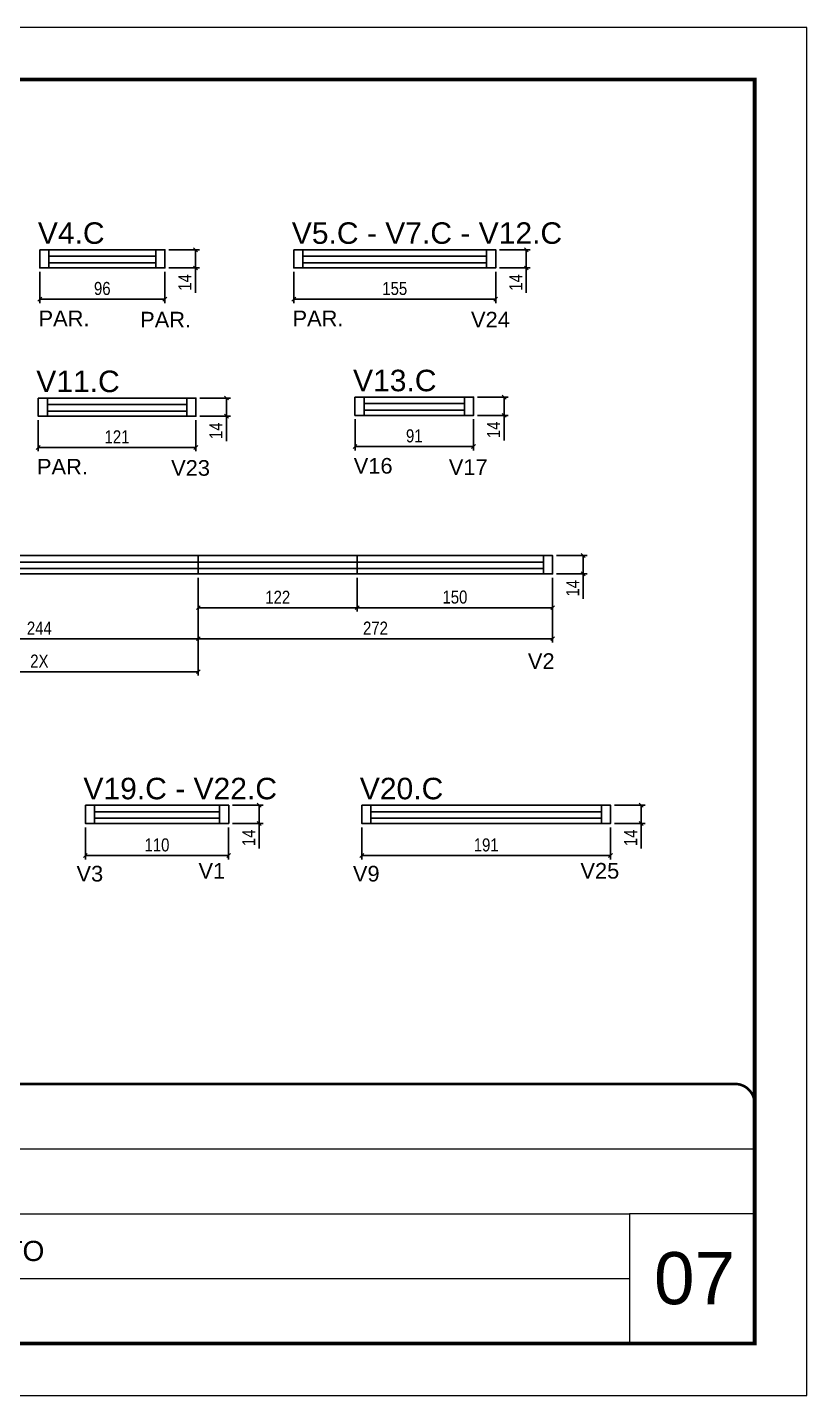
# Model space of a CAD drawing. Extents: x 2489 to 8743, y 745 to 4092.
# Drawn here: x 6560 to 7158, y 1894 to 2944 of the extents above; entities that cross this region are included whole.
import ezdxf

# ---------------------------------------------------------------- set-up
doc = ezdxf.new("R2010")
doc.units = 0
doc.linetypes.add('CONTINUO', pattern=[0])
doc.linetypes.add('DASHED', pattern=[0.75, 0.5, -0.25])
for name, color, linetype in [('5', 5, 'Continuous'), ('COTA', 241, 'Continuous'), ('NOMENCLATURA', 7, 'Continuous'), ('Painéis', 200, 'Continuous'), ('SARR_2.2x7', 40, 'Continuous'), ('SARR_EDITAR', 141, 'Continuous')]:
    doc.layers.add(name, color=color, linetype=linetype)
for name, color, linetype, lineweight in [('CARIMBO', 255, 'Continuous', 9), ('Folhas', 255, 'Continuous', 9), ('SARRAFO DE PRESSAO', 251, 'DASHED', 9)]:
    doc.layers.add(name, color=color, linetype=linetype, lineweight=lineweight)
doc.styles.add('ARIAL', font='arial.ttf')
doc.styles.add('COTA TECNICA', font='techl___.ttf', dxfattribs={"height": 10})
doc.styles.add('COTA TECNICA-50', font='techl___.ttf', dxfattribs={"height": 10})
doc.styles.get("Standard").update_dxf_attribs({"font": 'arial.ttf'})
doc.dimstyles.new('COTA PAINEL-50', dxfattribs={"dimtxt": 10, "dimasz": 3, "dimexe": 3, "dimexo": 3, "dimgap": 3, "dimtad": 1, "dimdec": 1, "dimzin": 12, "dimdsep": 46, "dimtxsty": 'COTA TECNICA-50', "dimblk1": 'OBLIQUE', "dimblk2": 'OBLIQUE', "dimsah": 1, "dimcen": 0.9, "dimclrd": 4, "dimclre": 4, "dimclrt": 240, "dimadec": 1, "dimazin": 3, "dimtfac": 1, "dimtdec": 1, "dimtmove": 0, "dimatfit": 3, "dimfxl": 1, "dimtolj": 1, "dimtzin": 12, "dimarcsym": 0})
doc.dimstyles.new('PAINEL', dxfattribs={"dimtxt": 10, "dimasz": 3, "dimexe": 3, "dimexo": 3, "dimgap": 3, "dimtad": 1, "dimdec": 1, "dimzin": 12, "dimdsep": 46, "dimtxsty": 'COTA TECNICA', "dimblk1": 'OBLIQUE', "dimblk2": 'OBLIQUE', "dimsah": 1, "dimcen": 0.9, "dimclrd": 4, "dimclre": 4, "dimclrt": 240, "dimadec": 1, "dimazin": 3, "dimtfac": 1, "dimtdec": 1, "dimtmove": 0, "dimatfit": 3, "dimfxl": 1, "dimtolj": 1, "dimtzin": 12, "dimarcsym": 0})

# ---------------------------------------------------------------- blocks, each defined once
blk = doc.blocks.new('9999999999')
at = {"color": 30, "linetype": 'CONTINUO'}
for p, q in [((98564.6, 34379.6), (99584, 34379.6)), ((98564.6, 34329.8), (99488, 34329.8)), ((99584, 34329.8), (99488, 34329.8)), ((99488, 34329.8), (99488, 34230.2)), ((98564.6, 34280), (99488, 34280))]:
    blk.add_line(p, q, dxfattribs=at)
at = {"color": 30, "linetype": 'CONTINUO', "const_width": 2}
blk.add_lwpolyline([(99584, 34230.2), (99584, 34414.4, 0.414214), (99569, 34429.4), (98229, 34429.4, 0.414214), (98214, 34414.4), (98214, 34245.2, 0.414214), (98229, 34230.2), (99584, 34230.2)], format="xyb", dxfattribs=at)
at = {"layer": 'Folhas'}
blk.add_lwpolyline([(98139, 34190.2), (99624, 34190.2), (99624, 35240.2), (98139, 35240.2)], close=True, dxfattribs=at)
at = {"layer": 'Folhas', "color": 30, "const_width": 3}
blk.add_lwpolyline([(98214, 34230.2), (99584, 34230.2), (99584, 35200.2), (98214, 35200.2)], close=True, dxfattribs=at)
at = {"color": 7, "linetype": 'Continuous', "ltscale": 5, "style": 'ARIAL'}
blk.add_text('3° E 8° PAVIMENTO', height=15.483, dxfattribs=at).set_placement((98837.7, 34293.5))
blk = doc.blocks.new('_Oblique')
at = {"color": 0, "linetype": 'ByBlock', "lineweight": -2}
blk.add_line((-0.5, -0.5), (0.5, 0.5), dxfattribs=at)
blk = doc.blocks.new('*D188')
at = {"layer": 'COTA', "color": 4, "linetype": 'ByBlock', "lineweight": -2, "transparency": 16777216}
for p, q in [((6569.3, 2755.9), (6569.3, 2732)), ((6665.3, 2755.9), (6665.3, 2732)), ((6569.3, 2735), (6665.3, 2735))]:
    blk.add_line(p, q, dxfattribs=at)
at = {"layer": 'Defpoints', "color": 0, "linetype": 'ByBlock', "transparency": 16777216}
for p in [(6569.3, 2758.9), (6665.3, 2758.9), (6665.3, 2735)]:
    blk.add_point(p, dxfattribs=at)
at = {"layer": 'COTA', "color": 4, "linetype": 'ByBlock', "lineweight": -2, "transparency": 16777216, "xscale": 3, "yscale": 3, "zscale": 3, "rotation": 180}
blk.add_blockref('_Oblique', (6569.3, 2735), dxfattribs=at)
at = {"layer": 'COTA', "color": 4, "linetype": 'ByBlock', "lineweight": -2, "transparency": 16777216, "xscale": 3, "yscale": 3, "zscale": 3}
blk.add_blockref('_Oblique', (6665.3, 2735), dxfattribs=at)
at = {"layer": 'COTA', "color": 240, "linetype": 'ByBlock', "transparency": 16777216, "insert": (6617.3, 2743.1), "char_height": 10, "attachment_point": 5, "style": 'COTA TECNICA-50'}
blk.add_mtext('\\A1;96', dxfattribs=at)
blk = doc.blocks.new('*D189')
at = {"layer": 'COTA', "color": 4, "lineweight": -2, "transparency": 16777216}
for p, q in [((6668.3, 2772.9), (6691.8, 2772.9)), ((6688.8, 2772.9), (6688.8, 2758.9)), ((6668.3, 2758.9), (6691.8, 2758.9)), ((6688.8, 2758.9), (6688.8, 2739.8))]:
    blk.add_line(p, q, dxfattribs=at)
at = {"layer": 'Defpoints', "color": 0, "transparency": 16777216}
for p in [(6665.3, 2772.9), (6665.3, 2758.9), (6688.8, 2758.9)]:
    blk.add_point(p, dxfattribs=at)
at = {"layer": 'COTA', "color": 4, "lineweight": -2, "transparency": 16777216, "xscale": 3, "yscale": 3, "zscale": 3}
for p, rotation in [((6688.8, 2772.9), 90), ((6688.8, 2758.9), 270)]:
    blk.add_blockref('_Oblique', p, dxfattribs=dict(at, rotation=rotation))
at = {"layer": 'COTA', "color": 240, "transparency": 16777216, "insert": (6680.7, 2747.8), "char_height": 10, "attachment_point": 5, "rotation": 90, "style": 'COTA TECNICA'}
blk.add_mtext('\\A1;14', dxfattribs=at)
blk = doc.blocks.new('*D190')
at = {"layer": 'COTA', "color": 4, "linetype": 'ByBlock', "lineweight": -2, "transparency": 16777216}
for p, q in [((6764.3, 2755.9), (6764.3, 2732)), ((6919.3, 2755.9), (6919.3, 2732)), ((6764.3, 2735), (6919.3, 2735))]:
    blk.add_line(p, q, dxfattribs=at)
at = {"layer": 'Defpoints', "color": 0, "linetype": 'ByBlock', "transparency": 16777216}
for p in [(6764.3, 2758.9), (6919.3, 2758.9), (6919.3, 2735)]:
    blk.add_point(p, dxfattribs=at)
at = {"layer": 'COTA', "color": 4, "linetype": 'ByBlock', "lineweight": -2, "transparency": 16777216, "xscale": 3, "yscale": 3, "zscale": 3, "rotation": 180}
blk.add_blockref('_Oblique', (6764.3, 2735), dxfattribs=at)
at = {"layer": 'COTA', "color": 4, "linetype": 'ByBlock', "lineweight": -2, "transparency": 16777216, "xscale": 3, "yscale": 3, "zscale": 3}
blk.add_blockref('_Oblique', (6919.3, 2735), dxfattribs=at)
at = {"layer": 'COTA', "color": 240, "linetype": 'ByBlock', "transparency": 16777216, "insert": (6841.8, 2743.1), "char_height": 10, "attachment_point": 5, "style": 'COTA TECNICA-50'}
blk.add_mtext('\\A1;155', dxfattribs=at)
blk = doc.blocks.new('*D191')
at = {"layer": 'COTA', "color": 4, "lineweight": -2, "transparency": 16777216}
for p, q in [((6922.3, 2772.9), (6945.8, 2772.9)), ((6942.8, 2772.9), (6942.8, 2758.9)), ((6922.3, 2758.9), (6945.8, 2758.9)), ((6942.8, 2758.9), (6942.8, 2739.8))]:
    blk.add_line(p, q, dxfattribs=at)
at = {"layer": 'Defpoints', "color": 0, "transparency": 16777216}
for p in [(6919.3, 2772.9), (6919.3, 2758.9), (6942.8, 2758.9)]:
    blk.add_point(p, dxfattribs=at)
at = {"layer": 'COTA', "color": 4, "lineweight": -2, "transparency": 16777216, "xscale": 3, "yscale": 3, "zscale": 3}
for p, rotation in [((6942.8, 2772.9), 90), ((6942.8, 2758.9), 270)]:
    blk.add_blockref('_Oblique', p, dxfattribs=dict(at, rotation=rotation))
at = {"layer": 'COTA', "color": 240, "transparency": 16777216, "insert": (6934.7, 2747.8), "char_height": 10, "attachment_point": 5, "rotation": 90, "style": 'COTA TECNICA'}
blk.add_mtext('\\A1;14', dxfattribs=at)
blk = doc.blocks.new('*D194')
at = {"layer": 'COTA', "color": 4, "linetype": 'ByBlock', "lineweight": -2, "transparency": 16777216}
for p, q in [((6568.1, 2642.1), (6568.1, 2618.2)), ((6689.1, 2642.1), (6689.1, 2618.2)), ((6568.1, 2621.2), (6689.1, 2621.2))]:
    blk.add_line(p, q, dxfattribs=at)
at = {"layer": 'Defpoints', "color": 0, "linetype": 'ByBlock', "transparency": 16777216}
for p in [(6568.1, 2645.1), (6689.1, 2645.1), (6689.1, 2621.2)]:
    blk.add_point(p, dxfattribs=at)
at = {"layer": 'COTA', "color": 4, "linetype": 'ByBlock', "lineweight": -2, "transparency": 16777216, "xscale": 3, "yscale": 3, "zscale": 3, "rotation": 180}
blk.add_blockref('_Oblique', (6568.1, 2621.2), dxfattribs=at)
at = {"layer": 'COTA', "color": 4, "linetype": 'ByBlock', "lineweight": -2, "transparency": 16777216, "xscale": 3, "yscale": 3, "zscale": 3}
blk.add_blockref('_Oblique', (6689.1, 2621.2), dxfattribs=at)
at = {"layer": 'COTA', "color": 240, "linetype": 'ByBlock', "transparency": 16777216, "insert": (6628.6, 2629.3), "char_height": 10, "attachment_point": 5, "style": 'COTA TECNICA-50'}
blk.add_mtext('\\A1;121', dxfattribs=at)
blk = doc.blocks.new('*D195')
at = {"layer": 'COTA', "color": 4, "lineweight": -2, "transparency": 16777216}
for p, q in [((6692.1, 2659.1), (6715.6, 2659.1)), ((6712.6, 2659.1), (6712.6, 2645.1)), ((6692.1, 2645.1), (6715.6, 2645.1)), ((6712.6, 2645.1), (6712.6, 2626))]:
    blk.add_line(p, q, dxfattribs=at)
at = {"layer": 'Defpoints', "color": 0, "transparency": 16777216}
for p in [(6689.1, 2659.1), (6689.1, 2645.1), (6712.6, 2645.1)]:
    blk.add_point(p, dxfattribs=at)
at = {"layer": 'COTA', "color": 4, "lineweight": -2, "transparency": 16777216, "xscale": 3, "yscale": 3, "zscale": 3}
for p, rotation in [((6712.6, 2659.1), 90), ((6712.6, 2645.1), 270)]:
    blk.add_blockref('_Oblique', p, dxfattribs=dict(at, rotation=rotation))
at = {"layer": 'COTA', "color": 240, "transparency": 16777216, "insert": (6704.5, 2634), "char_height": 10, "attachment_point": 5, "rotation": 90, "style": 'COTA TECNICA'}
blk.add_mtext('\\A1;14', dxfattribs=at)
blk = doc.blocks.new('*D198')
at = {"layer": 'COTA', "color": 4, "linetype": 'ByBlock', "lineweight": -2, "transparency": 16777216}
for p, q in [((6811.3, 2642.8), (6811.3, 2618.9)), ((6902.3, 2642.8), (6902.3, 2618.9)), ((6811.3, 2621.9), (6902.3, 2621.9))]:
    blk.add_line(p, q, dxfattribs=at)
at = {"layer": 'Defpoints', "color": 0, "linetype": 'ByBlock', "transparency": 16777216}
for p in [(6811.3, 2645.8), (6902.3, 2645.8), (6902.3, 2621.9)]:
    blk.add_point(p, dxfattribs=at)
at = {"layer": 'COTA', "color": 4, "linetype": 'ByBlock', "lineweight": -2, "transparency": 16777216, "xscale": 3, "yscale": 3, "zscale": 3, "rotation": 180}
blk.add_blockref('_Oblique', (6811.3, 2621.9), dxfattribs=at)
at = {"layer": 'COTA', "color": 4, "linetype": 'ByBlock', "lineweight": -2, "transparency": 16777216, "xscale": 3, "yscale": 3, "zscale": 3}
blk.add_blockref('_Oblique', (6902.3, 2621.9), dxfattribs=at)
at = {"layer": 'COTA', "color": 240, "linetype": 'ByBlock', "transparency": 16777216, "insert": (6856.8, 2630), "char_height": 10, "attachment_point": 5, "style": 'COTA TECNICA-50'}
blk.add_mtext('\\A1;91', dxfattribs=at)
blk = doc.blocks.new('*D199')
at = {"layer": 'COTA', "color": 4, "lineweight": -2, "transparency": 16777216}
for p, q in [((6905.3, 2659.8), (6928.8, 2659.8)), ((6925.8, 2659.8), (6925.8, 2645.8)), ((6905.3, 2645.8), (6928.8, 2645.8)), ((6925.8, 2645.8), (6925.8, 2626.6))]:
    blk.add_line(p, q, dxfattribs=at)
at = {"layer": 'Defpoints', "color": 0, "transparency": 16777216}
for p in [(6902.3, 2659.8), (6902.3, 2645.8), (6925.8, 2645.8)]:
    blk.add_point(p, dxfattribs=at)
at = {"layer": 'COTA', "color": 4, "lineweight": -2, "transparency": 16777216, "xscale": 3, "yscale": 3, "zscale": 3}
for p, rotation in [((6925.8, 2659.8), 90), ((6925.8, 2645.8), 270)]:
    blk.add_blockref('_Oblique', p, dxfattribs=dict(at, rotation=rotation))
at = {"layer": 'COTA', "color": 240, "transparency": 16777216, "insert": (6917.7, 2634.7), "char_height": 10, "attachment_point": 5, "rotation": 90, "style": 'COTA TECNICA'}
blk.add_mtext('\\A1;14', dxfattribs=at)
blk = doc.blocks.new('*D114')
at = {"layer": 'COTA', "color": 4, "lineweight": -2, "transparency": 16777216}
for p, q in [((6966, 2538.2), (6989.5, 2538.2)), ((6986.5, 2538.2), (6986.5, 2524.2)), ((6966, 2524.2), (6989.5, 2524.2)), ((6986.5, 2524.2), (6986.5, 2505))]:
    blk.add_line(p, q, dxfattribs=at)
at = {"layer": 'Defpoints', "color": 0, "transparency": 16777216}
for p in [(6963, 2538.2), (6963, 2524.2), (6986.5, 2524.2)]:
    blk.add_point(p, dxfattribs=at)
at = {"layer": 'COTA', "color": 4, "lineweight": -2, "transparency": 16777216, "xscale": 3, "yscale": 3, "zscale": 3}
for p, rotation in [((6986.5, 2538.2), 90), ((6986.5, 2524.2), 270)]:
    blk.add_blockref('_Oblique', p, dxfattribs=dict(at, rotation=rotation))
at = {"layer": 'COTA', "color": 240, "transparency": 16777216, "insert": (6978.4, 2513.1), "char_height": 10, "attachment_point": 5, "rotation": 90, "style": 'COTA TECNICA'}
blk.add_mtext('\\A1;14', dxfattribs=at)
blk = doc.blocks.new('*D17')
at = {"layer": 'Defpoints', "color": 0, "transparency": 16777216}
for p in [(6691, 2524.2), (6963, 2524.2), (6963, 2474.4)]:
    blk.add_point(p, dxfattribs=at)
at = {"layer": 'Painéis', "color": 4, "lineweight": -2, "transparency": 16777216}
for p, q in [((6691, 2521.2), (6691, 2471.4)), ((6963, 2521.2), (6963, 2471.4)), ((6691, 2474.4), (6963, 2474.4))]:
    blk.add_line(p, q, dxfattribs=at)
at = {"layer": 'Painéis', "color": 4, "lineweight": -2, "transparency": 16777216, "xscale": 3, "yscale": 3, "zscale": 3, "rotation": 180}
blk.add_blockref('_Oblique', (6691, 2474.4), dxfattribs=at)
at = {"layer": 'Painéis', "color": 4, "lineweight": -2, "transparency": 16777216, "xscale": 3, "yscale": 3, "zscale": 3}
blk.add_blockref('_Oblique', (6963, 2474.4), dxfattribs=at)
at = {"layer": 'Painéis', "color": 240, "transparency": 16777216, "insert": (6827, 2482.5), "char_height": 10, "attachment_point": 5, "style": 'COTA TECNICA'}
blk.add_mtext('\\A1;272', dxfattribs=at)
blk = doc.blocks.new('*D115')
at = {"layer": 'Defpoints', "color": 0, "transparency": 16777216}
for p in [(6447, 2524.2), (6691, 2524.2), (6691, 2474.4)]:
    blk.add_point(p, dxfattribs=at)
at = {"layer": 'Painéis', "color": 4, "lineweight": -2, "transparency": 16777216}
for p, q in [((6447, 2521.2), (6447, 2471.4)), ((6691, 2521.2), (6691, 2471.4)), ((6447, 2474.4), (6691, 2474.4))]:
    blk.add_line(p, q, dxfattribs=at)
at = {"layer": 'Painéis', "color": 4, "lineweight": -2, "transparency": 16777216, "xscale": 3, "yscale": 3, "zscale": 3, "rotation": 180}
blk.add_blockref('_Oblique', (6447, 2474.4), dxfattribs=at)
at = {"layer": 'Painéis', "color": 4, "lineweight": -2, "transparency": 16777216, "xscale": 3, "yscale": 3, "zscale": 3}
blk.add_blockref('_Oblique', (6691, 2474.4), dxfattribs=at)
at = {"layer": 'Painéis', "color": 240, "transparency": 16777216, "insert": (6569, 2482.5), "char_height": 10, "attachment_point": 5, "style": 'COTA TECNICA'}
blk.add_mtext('\\A1;244', dxfattribs=at)
blk = doc.blocks.new('*D18')
at = {"layer": 'Defpoints', "color": 0, "transparency": 16777216}
for p in [(6691, 2524.2), (6813, 2524.2), (6813, 2498.2)]:
    blk.add_point(p, dxfattribs=at)
at = {"layer": 'Painéis', "color": 4, "lineweight": -2, "transparency": 16777216}
for p, q in [((6691, 2521.2), (6691, 2495.2)), ((6813, 2521.2), (6813, 2495.2)), ((6691, 2498.2), (6813, 2498.2))]:
    blk.add_line(p, q, dxfattribs=at)
at = {"layer": 'Painéis', "color": 4, "lineweight": -2, "transparency": 16777216, "xscale": 3, "yscale": 3, "zscale": 3, "rotation": 180}
blk.add_blockref('_Oblique', (6691, 2498.2), dxfattribs=at)
at = {"layer": 'Painéis', "color": 4, "lineweight": -2, "transparency": 16777216, "xscale": 3, "yscale": 3, "zscale": 3}
blk.add_blockref('_Oblique', (6813, 2498.2), dxfattribs=at)
at = {"layer": 'Painéis', "color": 240, "transparency": 16777216, "insert": (6752, 2506.2), "char_height": 10, "attachment_point": 5, "style": 'COTA TECNICA'}
blk.add_mtext('\\A1;122', dxfattribs=at)
blk = doc.blocks.new('*D19')
at = {"layer": 'Defpoints', "color": 0, "transparency": 16777216}
for p in [(6813, 2524.2), (6963, 2524.2), (6963, 2498.2)]:
    blk.add_point(p, dxfattribs=at)
at = {"layer": 'Painéis', "color": 4, "lineweight": -2, "transparency": 16777216}
for p, q in [((6813, 2521.2), (6813, 2495.2)), ((6963, 2521.2), (6963, 2495.2)), ((6813, 2498.2), (6963, 2498.2))]:
    blk.add_line(p, q, dxfattribs=at)
at = {"layer": 'Painéis', "color": 4, "lineweight": -2, "transparency": 16777216, "xscale": 3, "yscale": 3, "zscale": 3, "rotation": 180}
blk.add_blockref('_Oblique', (6813, 2498.2), dxfattribs=at)
at = {"layer": 'Painéis', "color": 4, "lineweight": -2, "transparency": 16777216, "xscale": 3, "yscale": 3, "zscale": 3}
blk.add_blockref('_Oblique', (6963, 2498.2), dxfattribs=at)
at = {"layer": 'Painéis', "color": 240, "transparency": 16777216, "insert": (6888, 2506.3), "char_height": 10, "attachment_point": 5, "style": 'COTA TECNICA'}
blk.add_mtext('\\A1;150', dxfattribs=at)
blk = doc.blocks.new('*D116')
at = {"layer": 'Defpoints', "color": 0, "transparency": 16777216}
for p in [(6447, 2524.2), (6691, 2524.2), (6691, 2449.1)]:
    blk.add_point(p, dxfattribs=at)
at = {"layer": 'Painéis', "color": 4, "lineweight": -2, "transparency": 16777216}
for p, q in [((6447, 2521.2), (6447, 2446.1)), ((6691, 2521.2), (6691, 2446.1)), ((6447, 2449.1), (6691, 2449.1))]:
    blk.add_line(p, q, dxfattribs=at)
at = {"layer": 'Painéis', "color": 4, "lineweight": -2, "transparency": 16777216, "xscale": 3, "yscale": 3, "zscale": 3, "rotation": 180}
blk.add_blockref('_Oblique', (6447, 2449.1), dxfattribs=at)
at = {"layer": 'Painéis', "color": 4, "lineweight": -2, "transparency": 16777216, "xscale": 3, "yscale": 3, "zscale": 3}
blk.add_blockref('_Oblique', (6691, 2449.1), dxfattribs=at)
at = {"layer": 'Painéis', "color": 240, "transparency": 16777216, "insert": (6569, 2457.2), "char_height": 10, "attachment_point": 5, "style": 'COTA TECNICA'}
blk.add_mtext('\\A1;2X', dxfattribs=at)
blk = doc.blocks.new('*D123')
at = {"layer": 'COTA', "color": 4, "lineweight": -2, "transparency": 16777216}
for p, q in [((6717.3, 2346.6), (6740.8, 2346.6)), ((6737.8, 2346.6), (6737.8, 2332.6)), ((6717.3, 2332.6), (6740.8, 2332.6)), ((6737.8, 2332.6), (6737.8, 2313.5))]:
    blk.add_line(p, q, dxfattribs=at)
at = {"layer": 'Defpoints', "color": 0, "transparency": 16777216}
for p in [(6714.3, 2346.6), (6714.3, 2332.6), (6737.8, 2332.6)]:
    blk.add_point(p, dxfattribs=at)
at = {"layer": 'COTA', "color": 4, "lineweight": -2, "transparency": 16777216, "xscale": 3, "yscale": 3, "zscale": 3}
for p, rotation in [((6737.8, 2346.6), 90), ((6737.8, 2332.6), 270)]:
    blk.add_blockref('_Oblique', p, dxfattribs=dict(at, rotation=rotation))
at = {"layer": 'COTA', "color": 240, "transparency": 16777216, "insert": (6729.7, 2321.6), "char_height": 10, "attachment_point": 5, "rotation": 90, "style": 'COTA TECNICA'}
blk.add_mtext('\\A1;14', dxfattribs=at)
blk = doc.blocks.new('*D24')
at = {"layer": 'Defpoints', "color": 0, "transparency": 16777216}
for p in [(6604.3, 2332.6), (6714.3, 2332.6), (6714.3, 2308)]:
    blk.add_point(p, dxfattribs=at)
at = {"layer": 'Painéis', "color": 4, "lineweight": -2, "transparency": 16777216}
for p, q in [((6604.3, 2329.6), (6604.3, 2305)), ((6714.3, 2329.6), (6714.3, 2305)), ((6604.3, 2308), (6714.3, 2308))]:
    blk.add_line(p, q, dxfattribs=at)
at = {"layer": 'Painéis', "color": 4, "lineweight": -2, "transparency": 16777216, "xscale": 3, "yscale": 3, "zscale": 3, "rotation": 180}
blk.add_blockref('_Oblique', (6604.3, 2308), dxfattribs=at)
at = {"layer": 'Painéis', "color": 4, "lineweight": -2, "transparency": 16777216, "xscale": 3, "yscale": 3, "zscale": 3}
blk.add_blockref('_Oblique', (6714.3, 2308), dxfattribs=at)
at = {"layer": 'Painéis', "color": 240, "transparency": 16777216, "insert": (6659.3, 2316.1), "char_height": 10, "attachment_point": 5, "style": 'COTA TECNICA'}
blk.add_mtext('\\A1;110', dxfattribs=at)
blk = doc.blocks.new('*D124')
at = {"layer": 'COTA', "color": 4, "lineweight": -2, "transparency": 16777216}
for p, q in [((7010.5, 2346.6), (7034, 2346.6)), ((7031, 2346.6), (7031, 2332.6)), ((7010.5, 2332.6), (7034, 2332.6)), ((7031, 2332.6), (7031, 2313.5))]:
    blk.add_line(p, q, dxfattribs=at)
at = {"layer": 'Defpoints', "color": 0, "transparency": 16777216}
for p in [(7007.5, 2346.6), (7007.5, 2332.6), (7031, 2332.6)]:
    blk.add_point(p, dxfattribs=at)
at = {"layer": 'COTA', "color": 4, "lineweight": -2, "transparency": 16777216, "xscale": 3, "yscale": 3, "zscale": 3}
for p, rotation in [((7031, 2346.6), 90), ((7031, 2332.6), 270)]:
    blk.add_blockref('_Oblique', p, dxfattribs=dict(at, rotation=rotation))
at = {"layer": 'COTA', "color": 240, "transparency": 16777216, "insert": (7022.9, 2321.6), "char_height": 10, "attachment_point": 5, "rotation": 90, "style": 'COTA TECNICA'}
blk.add_mtext('\\A1;14', dxfattribs=at)
blk = doc.blocks.new('*D25')
at = {"layer": 'Defpoints', "color": 0, "transparency": 16777216}
for p in [(6816.5, 2332.6), (7007.5, 2332.6), (7007.5, 2308)]:
    blk.add_point(p, dxfattribs=at)
at = {"layer": 'Painéis', "color": 4, "lineweight": -2, "transparency": 16777216}
for p, q in [((6816.5, 2329.6), (6816.5, 2305)), ((7007.5, 2329.6), (7007.5, 2305)), ((6816.5, 2308), (7007.5, 2308))]:
    blk.add_line(p, q, dxfattribs=at)
at = {"layer": 'Painéis', "color": 4, "lineweight": -2, "transparency": 16777216, "xscale": 3, "yscale": 3, "zscale": 3, "rotation": 180}
blk.add_blockref('_Oblique', (6816.5, 2308), dxfattribs=at)
at = {"layer": 'Painéis', "color": 4, "lineweight": -2, "transparency": 16777216, "xscale": 3, "yscale": 3, "zscale": 3}
blk.add_blockref('_Oblique', (7007.5, 2308), dxfattribs=at)
at = {"layer": 'Painéis', "color": 240, "transparency": 16777216, "insert": (6912, 2316.1), "char_height": 10, "attachment_point": 5, "style": 'COTA TECNICA'}
blk.add_mtext('\\A1;191', dxfattribs=at)

msp = doc.modelspace()

# ---------------------------------------------------------------- linework, layer by layer
at = {"layer": 'Painéis'}
for p, q in [((6690.98, 2524.16), (6690.98, 2538.16)), ((6812.98, 2524.16), (6812.98, 2538.16))]:
    msp.add_line(p, q, dxfattribs=at)
at = {"layer": 'Painéis', "linetype": 'ByBlock'}
for points in [[(6569.34, 2772.89), (6569.34, 2758.89), (6665.34, 2758.89), (6665.34, 2772.89)], [(6764.29, 2772.89), (6764.29, 2758.89), (6919.29, 2758.89), (6919.29, 2772.89)], [(6568.13, 2659.1), (6568.13, 2645.1), (6689.13, 2645.1), (6689.13, 2659.1)], [(6811.28, 2659.77), (6811.28, 2645.77), (6902.28, 2645.77), (6902.28, 2659.77)], [(6202.98, 2538.16), (6202.98, 2524.16), (6962.98, 2524.16), (6962.98, 2538.16)], [(6604.32, 2346.64), (6604.32, 2332.64), (6714.32, 2332.64), (6714.32, 2346.64)], [(6816.5, 2346.64), (6816.5, 2332.64), (7007.5, 2332.64), (7007.5, 2346.64)]]:
    msp.add_lwpolyline(points, close=True, dxfattribs=at)
at = {"layer": 'SARR_2.2x7', "linetype": 'Continuous'}
for p, q in [((6576.34, 2772.89), (6576.34, 2758.89)), ((6658.34, 2772.89), (6658.34, 2758.89)), ((6771.29, 2772.89), (6771.29, 2758.89)), ((6912.29, 2772.89), (6912.29, 2758.89)), ((6575.13, 2659.1), (6575.13, 2645.1)), ((6682.13, 2659.1), (6682.13, 2645.1)), ((6818.28, 2659.77), (6818.28, 2645.77)), ((6895.28, 2659.77), (6895.28, 2645.77)), ((6955.98, 2538.16), (6955.98, 2524.16)), ((6611.32, 2346.64), (6611.32, 2332.64)), ((6707.32, 2346.64), (6707.32, 2332.64)), ((6823.5, 2346.64), (6823.5, 2332.64)), ((7000.5, 2346.64), (7000.5, 2332.64))]:
    msp.add_line(p, q, dxfattribs=at)
at = {"layer": 'SARR_EDITAR', "linetype": 'Continuous'}
for p, q in [((6576.34, 2767.89), (6658.34, 2767.89)), ((6576.34, 2762.89), (6658.34, 2762.89)), ((6771.29, 2767.89), (6912.29, 2767.89)), ((6771.29, 2762.89), (6912.29, 2762.89)), ((6575.13, 2654.1), (6682.13, 2654.1)), ((6575.13, 2649.1), (6682.13, 2649.1)), ((6818.28, 2654.77), (6895.28, 2654.77)), ((6818.28, 2649.77), (6895.28, 2649.77)), ((6209.98, 2533.16), (6690.98, 2533.16)), ((6690.98, 2533.16), (6955.98, 2533.16)), ((6209.98, 2528.16), (6690.98, 2528.16)), ((6690.98, 2528.16), (6955.98, 2528.16)), ((6611.32, 2341.64), (6707.32, 2341.64)), ((6823.5, 2341.64), (7000.5, 2341.64)), ((6611.32, 2336.64), (6707.32, 2336.64)), ((6823.5, 2336.64), (7000.5, 2336.64))]:
    msp.add_line(p, q, dxfattribs=at)

# ---------------------------------------------------------------- block references
at = {"layer": 'SARRAFO DE PRESSAO', "color": 6, "linetype": 'ByBlock'}
msp.add_blockref('9999999999', (-92466.01, -32296.67), dxfattribs=at)

# ---------------------------------------------------------------- texts
at = {"layer": '5', "linetype": 'Continuous'}
for s, p in [('PAR.', (6568.37, 2714.2)), ('PAR.', (6646.36, 2713.24)), ('PAR.', (6763.32, 2714.2)), ('V24', (6900.31, 2713.24)), ('PAR.', (6567.16, 2600.41)), ('V23', (6670.15, 2599.45)), ('V16', (6810.31, 2601.08)), ('V17', (6883.3, 2600.12)), ('V2', (6943.99, 2451.19)), ('V3', (6597.5, 2288.1)), ('V1', (6691.16, 2290.29)), ('V9', (6809.67, 2288.1)), ('V25', (6984.33, 2290.29))]:
    msp.add_text(s, height=12, rotation=359.99996, dxfattribs=at).set_placement(p)
at = {"layer": 'CARIMBO', "style": 'ARIAL'}
msp.add_text('07', height=40, dxfattribs=at).set_placement((7040.83, 1963.68))
at = {"layer": 'NOMENCLATURA', "linetype": 'Continuous'}
for s, p in [('V4.C', (6567.85, 2777.42)), ('V5.C - V7.C - V12.C', (6762.79, 2777.42)), ('V11.C', (6566.64, 2663.62)), ('V13.C', (6809.79, 2664.29)), ('V19.C - V22.C', (6602.83, 2351.16)), ('V20.C', (6815, 2351.16))]:
    msp.add_text(s, height=16.5, dxfattribs=at).set_placement(p)

# ---------------------------------------------------------------- dimensions: what is measured, and where the dimension line sits
at = {"layer": 'COTA'}
for base, p1, p2, picture, middle in [((6688.82, 2758.89), (6665.34, 2772.89), (6665.34, 2758.89), '*D189', (6680.75, 2747.83)), ((6942.76, 2758.89), (6919.29, 2772.89), (6919.29, 2758.89), '*D191', (6934.69, 2747.83)), ((6712.61, 2645.1), (6689.13, 2659.1), (6689.13, 2645.1), '*D195', (6704.54, 2634.04)), ((6925.76, 2645.77), (6902.28, 2659.77), (6902.28, 2645.77), '*D199', (6917.69, 2634.71)), ((6986.45, 2524.16), (6962.98, 2538.16), (6962.98, 2524.16), '*D114', (6978.38, 2513.11)), ((6737.8, 2332.64), (6714.32, 2346.64), (6714.32, 2332.64), '*D123', (6729.73, 2321.58)), ((7030.98, 2332.64), (7007.5, 2346.64), (7007.5, 2332.64), '*D124', (7022.9, 2321.58))]:
    dim = msp.add_linear_dim(base=base, p1=p1, p2=p2, angle=90, dimstyle='PAINEL', dxfattribs=at)
    dim.commit()
    dim.dimension.update_dxf_attribs({"geometry": picture, "text_midpoint": middle})
at = {"layer": 'COTA', "color": 1, "linetype": 'ByBlock'}
for base, p1, p2, picture, middle in [((6665.34, 2735.01), (6569.34, 2758.89), (6665.34, 2758.89), '*D188', (6617.34, 2743.15)), ((6919.29, 2735.01), (6764.29, 2758.89), (6919.29, 2758.89), '*D190', (6841.79, 2743.12)), ((6689.13, 2621.22), (6568.13, 2645.1), (6689.13, 2645.1), '*D194', (6628.63, 2629.28)), ((6902.28, 2621.89), (6811.28, 2645.77), (6902.28, 2645.77), '*D198', (6856.78, 2629.98))]:
    dim = msp.add_linear_dim(base=base, p1=p1, p2=p2, dimstyle='COTA PAINEL-50', override={"dimarcsym": 1}, dxfattribs=at)
    dim.commit()
    dim.dimension.update_dxf_attribs({"geometry": picture, "text_midpoint": middle})
at = {"layer": 'Painéis'}
for base, p1, p2, picture, middle in [((6690.98, 2474.4), (6446.98, 2524.16), (6690.98, 2524.16), '*D115', (6568.98, 2482.47)), ((6962.98, 2474.4), (6690.98, 2524.16), (6962.98, 2524.16), '*D17', (6826.98, 2482.47)), ((6812.98, 2498.16), (6690.98, 2524.16), (6812.98, 2524.16), '*D18', (6751.98, 2506.22)), ((6962.98, 2498.16), (6812.98, 2524.16), (6962.98, 2524.16), '*D19', (6887.98, 2506.27)), ((6714.32, 2307.97), (6604.32, 2332.64), (6714.32, 2332.64), '*D24', (6659.32, 2316.08)), ((7007.5, 2307.97), (6816.5, 2332.64), (7007.5, 2332.64), '*D25', (6912, 2316.06))]:
    dim = msp.add_linear_dim(base=base, p1=p1, p2=p2, dimstyle='PAINEL', dxfattribs=at)
    dim.commit()
    dim.dimension.update_dxf_attribs({"geometry": picture, "text_midpoint": middle})
dim = msp.add_linear_dim(base=(6690.98, 2449.14), p1=(6446.98, 2524.16), p2=(6690.98, 2524.16), text='2X', dimstyle='PAINEL', dxfattribs=at)
dim.commit()
dim.dimension.update_dxf_attribs({"geometry": '*D116', "text_midpoint": (6568.98, 2457.2)})

doc.saveas('drawing.dxf')
